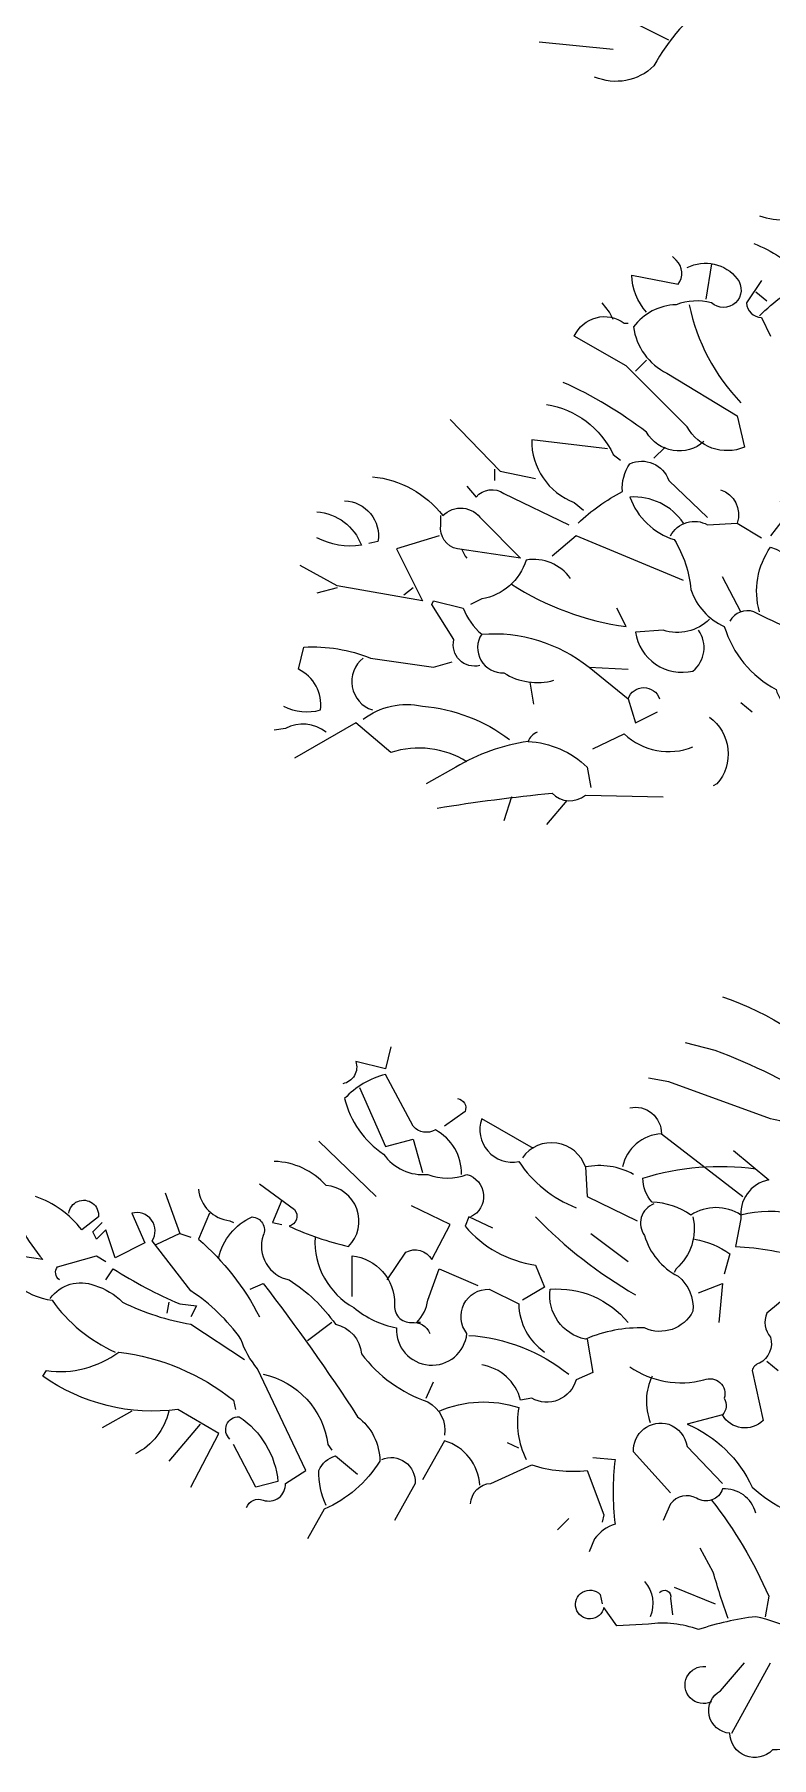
# Model space of a CAD drawing. Header units: millimetres. Extents: x 922141 to 965068, y 34629 to 256118.
# Drawn here: x 927002 to 927946, y 48600 to 50807 of the extents above; entities that cross this region are included whole.
import ezdxf

# ---------------------------------------------------------------- set-up
doc = ezdxf.new("R2010")
doc.units = ezdxf.units.MM
doc.layers.add('HATCH', color=8, linetype='Continuous', lineweight=5)
doc.layers.add('MCA__ PISCINA ELEV.', color=91, linetype='Continuous')

# ---------------------------------------------------------------- blocks, each defined once
blk = doc.blocks.new('5')
at = {"layer": 'HATCH'}
for points in [[(626164.8, 356286.1), (626098.5, 356319.3), (626098.5, 356312.2, -0.190887), (626013.1, 356324, -0.833832), (626074.8, 356340.6), (626091.4, 356326.4)], [(626271.5, 356343, -0.287735), (626221.7, 356338.2, 0.117233), (626145.9, 356252.9, -0.302765), (626070, 356238.7)], [(626281, 356060.9, 0.109772), (626316.5, 356056.2, -0.639832), (626363.9, 356049.1, -0.032562), (626406.6, 355982.7), (626449.3, 355951.9), (626480.1, 355956.6)], [(626273.9, 356025.4, -0.09819), (626335.5, 355985.1)], [(626188.5, 355994.5, -0.361374), (626252.5, 355980.3, -0.926025), (626219.4, 355949.5, 0.154739), (626174.3, 355947.1, 0.227997), (626119.8, 355918.7, 0.25296), (626162.5, 355859.4), (626252.5, 355804.9), (626262, 355764.6, -0.386215), (626188.5, 355790.7), (626110.3, 355868.9), (626044, 355906.8, -0.47821), (626108, 355923.4), (626112.7, 355923.4)], [(626136.4, 355937.7, -0.173203), (626117.4, 355985.1), (626176.7, 355973.2, 0.388977), (626174.3, 356004), (626169.6, 356008.8)], [(626283.4, 355978), (626264.4, 355949.5, 0.380188), (626283.4, 355930.5), (626295.2, 355906.8)], [(626281, 355932.9, -0.075439), (626342.6, 355978, 0.118683), (626437.4, 355937.7), (626468.2, 355921.1)], [(626190.9, 355947.1, 0.1409), (626257.3, 355821.5)], [(626209.9, 355771.7, -0.470993), (626136.4, 355783.6, 0.058823), (626029.7, 355847.6)], [(626008.4, 355819.1, -0.250229), (626093.7, 355755.1), (626103.2, 355748)], [(626086.6, 355762.3), (625989.4, 355774.1, 0.314713), (626044, 355693.5), (626055.8, 355684)], [(626048.7, 355667.4, -0.067123), (626105.6, 355707.7, -0.178345), (626115.1, 355743.3, -0.445053), (626164.8, 355722), (626214.6, 355674.6)], [(625785.6, 355726.7, -0.204407), (625875.7, 355676.9, -0.476395), (625925.4, 355672.2), (625975.2, 355622.4), (625894.6, 355634.3, -0.4142), (625873.3, 355665.1), (625873.3, 355676.9)], [(625906.5, 355714.8), (625918.3, 355700.6, -0.388977), (625953.9, 355705.4), (626036.8, 355665.1)], [(626231.2, 355710.1, -0.4142), (626252.5, 355667.4), (626283.4, 355648.5)], [(625750, 355695.9, -0.4505), (625792.7, 355643.7), (625780.9, 355641.4)], [(626183.8, 355667.4, 0.264359), (626115.1, 355700.6, 0.233627), (626172, 355646.1, -0.111099), (626193.3, 355582.1, 0.208679), (626236, 355534.7, 0.198318), (626302.3, 355454.1, 0.425964), (626347.4, 355428), (626420.8, 355373.5)], [(626307.1, 355695.9, -0.639832), (626309.4, 355669.8), (626295.2, 355650.9)], [(625714.5, 355681.7, -0.294098), (625771.4, 355639, -0.162277), (625714.5, 355648.5)], [(626167.2, 355650.9, -0.42395), (626214.6, 355665.1), (626252.5, 355667.4)], [(626039.2, 355596.3, 0.287735), (625982.3, 355620, -0.28511), (625925.4, 355570.3), (625911.2, 355563.2)], [(626281, 355553.7, -0.226822), (626295.2, 355636.6, -0.33725), (626328.4, 355594, 0.162277), (626333.1, 355560.8, -0.523941), (626371.1, 355511, -0.027023), (626273.9, 355553.7, 0.362045), (626243.1, 355541.8)], [(625963.4, 355589.2, 0.109772), (626110.3, 355534.7), (626098.5, 355558.4)], [(625923.1, 355484.9, -0.571426), (625889.9, 355518.1), (625861.4, 355563.2), (625863.8, 355567.9), (625901.7, 355558.4, 0.128281), (625925.4, 355525.2, 0.610291), (625953.9, 355475.5, 0.213028), (626017.9, 355466)], [(626217, 355544.2, -0.276978), (626157.7, 355530), (626122.2, 355527.6, 0.438309), (626195.7, 355477.8, 0.402649), (626202.8, 355530)], [(625671.8, 355432.8, 0.190704), (625719.2, 355428, 0.32045), (625690.8, 355480.2), (625697.9, 355508.6, -0.108139), (625783.2, 355494.4), (625863.8, 355482.6), (625887.5, 355489.7)], [(625925.4, 355525.2, -0.189346), (626062.9, 355482.6), (626112.7, 355480.2)], [(625773.7, 355494.4, 0.601303), (625785.6, 355428)], [(626062.9, 355482.6), (626112.7, 355442.3, -0.707504), (626153, 355442.3)], [(625773.7, 355416.2, -0.221848), (625849.6, 355432.8, -0.14212), (625961, 355390.1)], [(625726.3, 355399.6, 0.293442), (625674.2, 355404.3), (625660, 355402)], [(625906.5, 355361.7, 0.219223), (625809.3, 355373.5), (625764.3, 355411.5), (625686, 355366.4)], [(625996.6, 355399.6, 0.199997), (625984.7, 355387.7, 0.099014), (625892.3, 355354.6), (625854.3, 355333.2)], [(626217, 355418.6, -0.439896), (626226.5, 355333.2), (626221.7, 355330.9)], [(625984.7, 355387.7, -0.180374), (626060.6, 355354.6), (626065.3, 355328.5)], [(626067.7, 355378.3), (626108, 355397.2, 0.29216), (626195.7, 355380.6)], [(625868.6, 355302.4, -0.01561), (626015.5, 355321.4, 0.396576), (626058.2, 355319), (626157.7, 355316.6)], [(626233.6, 355060.6, -0.127472), (626392.4, 354956.4, 0.28537), (626359.2, 354892.4), (626427.9, 354849.7), (626390, 354840.2)], [(626363.9, 354923.2, 0.047653), (626224.1, 354991.9), (626186.2, 355001.4)], [(625809.3, 354996.7), (625802.2, 354968.2), (625764.3, 354977.7, -0.457672), (625747.7, 354949.2)], [(625899.4, 354833.1, 0.286789), (625866.2, 354890, -0.355026), (625837.7, 354894.7), (625802.2, 354961.1, 0.140884), (625750, 354930.3, 0.188675), (625799.8, 354859.2, 0.273026), (625856.7, 354833.1, 0.190887), (625906.5, 354833.1, -0.694305), (625911.2, 354778.6)], [(626416.1, 354814.1, -0.074173), (626352.1, 354878.1, 0.134918), (626295.2, 354904.2), (626164.8, 354951.6), (626138.8, 354956.4)], [(625894.6, 354930.3, -0.5), (625904.1, 354913.7), (625878, 354894.7)], [(626115.1, 354918.4, -0.482544), (626155.4, 354885.2), (626259.7, 354804.7)], [(625991.8, 354866.3), (625925.4, 354904.2, 0.583786), (625972.8, 354849.7, 0.153824), (626046.3, 354790.4)], [(626119.8, 354833.1, 0.176163), (626058.2, 354842.6, 0.613464), (625977.6, 354854.4)], [(626155.4, 354885.2, 0.338043), (626105.6, 354842.6)], [(625641, 354821.2), (625686, 354788.1, -0.535172), (625678.9, 354766.7, 0.047256), (625754.8, 354740.7, 0.640396), (625726.3, 354818.9, 0.207474), (625660, 354849.7)], [(626247.8, 354863.9), (626292.8, 354826, 0.397079), (626257.3, 354776.2), (626250.2, 354740.7, -0.07016), (626342.6, 354724.1)], [(626456.4, 354619.8, 0.029816), (626387.7, 354747.8, 0.260925), (626257.3, 354781, 0.296661), (626193.3, 354781, 0.142853), (626143.5, 354797.5, -0.178864), (626131.7, 354828.4, -0.110352), (626276.2, 354840.2)], [(625321, 354804.7, 0.115112), (625363.7, 354724.1), (625299.7, 354733.5, 0.280411), (625375.5, 354671.9, 0.134369), (625456.1, 354605.6)], [(625396.9, 354783.3, -1), (625434.8, 354778.6), (625413.5, 354762, 0.148804), (625354.2, 354804.7)], [(625562.8, 354814.1, 0.354019), (625603.1, 354773.8), (625607.8, 354771.5)], [(625624.4, 354406.4, -0.4142), (625645.7, 354415.9, 0.535172), (625674.2, 354437.3), (625700.3, 354453.9), (625638.6, 354584.2, -0.101349), (625617.3, 354622.1, 0.093979), (625553.3, 354683.8), (625503.5, 354747.8, 0.700424), (625477.5, 354783.3), (625494.1, 354745.4), (625456.1, 354726.4), (625444.3, 354762), (625432.4, 354750.1), (625427.7, 354759.6), (625439.5, 354771.5)], [(625577, 354783.3), (625562.8, 354750.1, -0.096817), (625641, 354650.6)], [(625804.6, 354698), (625828.3, 354733.5, -0.40065), (625861.4, 354724.1), (625885.1, 354769.1), (625835.4, 354792.8)], [(626145.9, 354795.2, 0.506393), (626134, 354754.9, 0.209167), (626176.7, 354702.7, -0.255371), (626195.7, 354657.7, -0.402908), (626134, 354636.4, 0.110184), (626058.2, 354622.1, -0.394608), (626013.1, 354686.1, -0.243835), (626112.7, 354643.5)], [(625588.9, 354726.4, -0.239471), (625631.5, 354778.6, -0.535172), (625645.7, 354754.9, 0.448837), (625678.9, 354698, -0.101624), (625738.2, 354641.1, -0.336868), (625771.4, 354603.2, 0.147644), (625856.7, 354541.6, -0.312363), (625878, 354498.9)], [(625939.7, 354764.4), (625908.9, 354778.6), (625904.1, 354766.7, 0.183212), (625994.2, 354717), (626006, 354688.5), (625977.6, 354671.9)], [(625994.2, 354778.6, 0.069427), (626122.2, 354679)], [(626195.7, 354778.6, -0.276978), (626174.3, 354712.2), (626172, 354707.5)], [(625712.1, 354752.5, 0.287247), (625761.9, 354662.4, 0.123093), (625816.4, 354636.4, 0.976303), (625906.5, 354629.3, -0.635345), (625934.9, 354686.1), (625972.8, 354667.2, 0.24231), (626006, 354605.6)], [(626198, 354750.1, -0.108231), (626243.1, 354731.2), (626236, 354705.1)], [(625385, 354698, -0.442368), (625382.6, 354714.6), (625432.4, 354728.8), (625444.3, 354721.7)], [(625759.5, 354676.7), (625759.5, 354728.8, -0.385712), (625814, 354667.2, 0.477066), (625835.4, 354643.5, -0.33638), (625859.1, 354629.3)], [(625373.2, 354674.3, -0.343094), (625430.1, 354690.9, -0.119873), (625465.6, 354669.6, 0.072937), (625553.3, 354641.1), (625622, 354596.1)], [(625444.3, 354698), (625453.8, 354712.2, 0.042496), (625539.1, 354667.2), (625560.4, 354664.8), (625553.3, 354650.6)], [(625629.2, 354686.1), (625645.7, 354693.3, -0.020126), (625766.6, 354522.6, -0.233566), (625795.1, 354465.7, -0.147736), (625724, 354404.1), (625702.6, 354366.2)], [(625847.2, 354643.5), (625842.5, 354643.5, 0.143326), (625856.7, 354671.9), (625870.9, 354712.2), (625920.7, 354690.9)], [(626363.9, 354674.3, 0.135742), (626347.4, 354702.7), (626290.5, 354655.3, 0.292984), (626295.2, 354624.5, -0.350769), (626281, 354591.3, 0.265564), (626271.5, 354581.8), (626285.7, 354517.9, -0.492645), (626233.6, 354525), (626188.5, 354513.1, -0.188202), (626271.5, 354432.5, 0.060379), (626316.5, 354401.7)], [(625908.9, 354626.9, -0.154587), (626036.8, 354577.1)], [(625553.3, 354432.5), (625588.9, 354501.3), (625536.7, 354532.1, -0.190338), (625363.7, 354574.7), (625368.4, 354581.8, 0.198761), (625460.9, 354605.6, -0.137604), (625607.8, 354543.9), (625610.2, 354532.1)], [(626060.6, 354622.1), (626067.7, 354579.5), (626046.3, 354570, -0.485703), (625989.4, 354546.3), (625975.2, 354543.9, 0.302078), (625925.4, 354589)], [(626115.1, 354586.6, 0.218613), (626209.9, 354570, -0.630219), (626236, 354546.3, -0.323349), (626233.6, 354525)], [(625645.7, 354577.1, -0.316437), (625728.7, 354487), (625733.5, 354479.9)], [(626143.5, 354574.7, 0.201462), (626141.1, 354515.5)], [(625870.9, 354529.7, -0.186752), (625972.8, 354534.4, 0.162277), (625982.3, 354468.1)], [(625524.9, 354529.7, -0.225525), (625482.2, 354475.2)], [(625603.1, 354494.1, -0.705521), (625614.9, 354522.6, -0.227432), (625664.7, 354439.6), (625636.3, 354432.5), (625607.8, 354487)], [(626167.2, 354425.4), (626119.8, 354477.6, -0.52124), (626164.8, 354513.1, -0.265564), (626188.5, 354484.7), (626233.6, 354437.3)], [(625726.3, 354408.8, -0.111496), (625716.9, 354453.9, -0.209167), (625738.2, 354472.8), (625766.6, 354449.1)], [(625797.4, 354468.1, -0.561981), (625840.1, 354437.3), (625814, 354389.9)], [(625923.1, 354434.9, 0.313461), (625878, 354491.8), (625849.6, 354442)], [(626067.7, 354470.4), (626096.1, 354468.1, 0.057175), (626096.1, 354385.1, 0.162277), (626070, 354366.2), (626062.9, 354349.6)], [(625911.2, 354411.2, -0.388977), (625937.3, 354437.3), (625989.4, 354461, 0.105927), (626060.6, 354453.9), (626081.9, 354397), (626079.5, 354387.5)], [(626276.2, 354399.3, 0.361526), (626233.6, 354430.2, -0.489075), (626200.4, 354418.3, 0.37204), (626167.2, 354411.2), (626157.7, 354389.9)], [(626219.4, 354415.9, -0.06636), (626292.8, 354292.7), (626288.1, 354266.6)], [(626240.7, 354264.2, -0.011612), (626221.7, 354323.5), (626205.1, 354354.3)], [(626399.5, 354176.5, -0.080856), (626373.4, 354223.9, 0.09079), (626276.2, 354266.6, 0.051849), (626202.8, 354250, 0.123093), (626138.8, 354257.1), (626098.5, 354254.7), (626081.9, 354278.5, -4.041794), (626077.1, 354295), (626079.5, 354283.2)], [(626134, 354311.6, -0.28447), (626141.1, 354266.6)], [(626153, 354297.4, -0.80217), (626167.2, 354290.3), (626169.6, 354269)], [(626437.4, 354195.5, 0.160522), (626342.6, 354110.2, -0.178345), (626297.6, 354095.9, -0.669678), (626243.1, 354117.3, -0.752304), (626231.2, 354171.8), (626262, 354207.3)], [(626219.4, 354157.6, -1.325729), (626212.2, 354202.6)]]:
    blk.add_lwpolyline(points, format="xyb", dxfattribs=at)
for points in [[(625998.9, 356283.7), (626093.7, 356274.2)], [(626219.4, 355999.3), (626212.2, 355954.2)], [(626093.7, 355928.2), (626089, 355937.7), (626079.5, 355949.5)], [(626276.2, 355963.7), (626290.5, 355951.9)], [(626136.4, 355876), (626122.2, 355861.8)], [(625885.1, 355800.2), (625949.1, 355733.8), (625994.2, 355724.3)], [(626160.1, 355764.6), (626145.9, 355750.4)], [(625942, 355736.2), (625942, 355722)], [(625870.9, 355650.9), (625816.4, 355634.3), (625849.6, 355567.9), (625740.6, 355586.9), (625693.2, 355612.9)], [(626183.8, 355594), (626046.3, 355650.9), (626015.5, 355624.8)], [(625899.4, 355634.3), (625904.1, 355624.8), (625906.5, 355622.4)], [(626257.3, 355553.7), (626233.6, 355598.7)], [(625740.6, 355584.5), (625714.5, 355577.4)], [(625837.7, 355584.5), (625825.9, 355575)], [(625987.1, 355463.6), (625991.8, 355435.2)], [(626112.7, 355442.3), (626122.2, 355411.5), (626150.6, 355425.7)], [(626257.3, 355437.5), (626271.5, 355425.7)], [(625963.4, 355316.6), (625953.9, 355285.8)], [(626034.5, 355311.9), (626008.4, 355281.1)], [(625769, 354944.5), (625802.2, 354868.7), (625837.7, 354878.1), (625849.6, 354835.5)], [(625716.9, 354875.8), (625790.3, 354804.7)], [(626058.2, 354842.6), (626060.6, 354804.7), (626124.5, 354773.8)], [(625520.1, 354809.4), (625539.1, 354757.3), (625553.3, 354752.5)], [(625669.5, 354799.9), (625657.6, 354771.5), (625669.5, 354769.1)], [(625539.1, 354757.3), (625508.3, 354743)], [(626065.3, 354757.3), (626112.7, 354721.7)], [(626202.8, 354681.4), (626233.6, 354693.3), (626228.8, 354643.5)], [(625524.9, 354669.6), (625522.5, 354655.3)], [(625733.5, 354643.5), (625702.6, 354619.8)], [(626290.5, 354593.7), (626304.7, 354581.8)], [(625854.3, 354546.3), (625863.8, 354567.6)], [(625477.5, 354529.7), (625439.5, 354508.4)], [(625565.2, 354513.1), (625524.9, 354465.7)], [(625972.8, 354482.3), (625958.6, 354489.4)], [(626036.8, 354392.2), (626022.6, 354378)], [(626172, 354304.5), (626224.1, 354283.2)], [(626245.4, 354117.3), (626295.2, 354207.3)]]:
    blk.add_lwpolyline(points, dxfattribs=at)

msp = doc.modelspace()

# ---------------------------------------------------------------- block references
at = {"layer": 'MCA__ PISCINA ELEV.'}
msp.add_blockref('5', (301649.24, -305486.65), dxfattribs=at)

doc.saveas('drawing.dxf')
